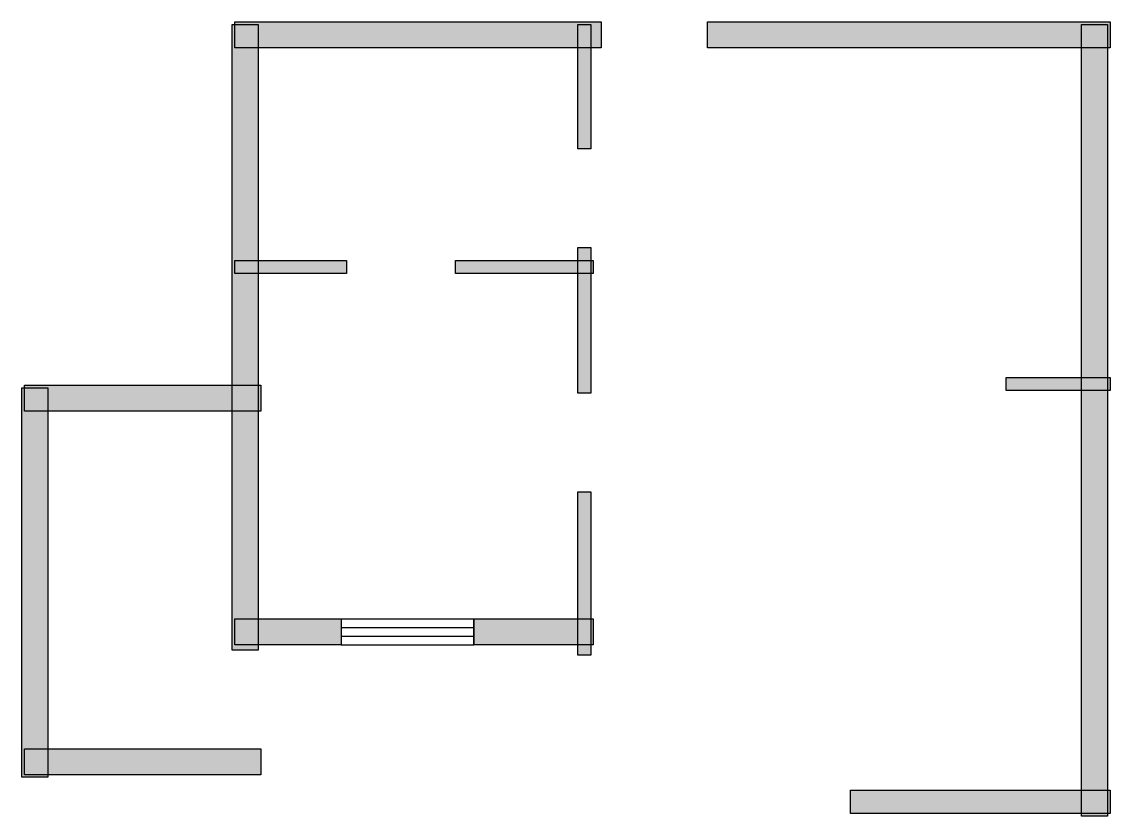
# Model space of a CAD drawing. Header units: centimetres. Extents: x 206 to 834, y 258 to 717.
import ezdxf

# ---------------------------------------------------------------- set-up
doc = ezdxf.new("R2010")
doc.units = ezdxf.units.CM
doc.layers.add('WALL', color=7, linetype='Continuous')
doc.layers.add('WINDOW', color=5, linetype='Continuous')

msp = doc.modelspace()

# ---------------------------------------------------------------- hatches: boundary and pattern name
at = {"layer": 'WALL'}
h = msp.add_hatch(color=256, dxfattribs=at)
h.dxf.hatch_style = 1
h.paths.add_polyline_path([(328.5, 717), (540, 717), (540, 702), (328.5, 702)])
h = msp.add_hatch(color=256, dxfattribs=at)
h.dxf.hatch_style = 1
h.paths.add_polyline_path([(601.5, 717), (834, 717), (834, 702), (601.5, 702)])
h = msp.add_hatch(color=256, dxfattribs=at)
h.dxf.hatch_style = 1
h.paths.add_polyline_path([(327, 715.5), (342, 715.5), (342, 354), (327, 354)])
h = msp.add_hatch(color=256, dxfattribs=at)
h.dxf.hatch_style = 1
h.paths.add_polyline_path([(526.5, 715.5), (534, 715.5), (534, 643.5), (526.5, 643.5)])
h = msp.add_hatch(color=256, dxfattribs=at)
h.dxf.hatch_style = 1
h.paths.add_polyline_path([(817.5, 715.5), (832.5, 715.5), (832.5, 258), (817.5, 258)])
h = msp.add_hatch(color=256, dxfattribs=at)
h.dxf.hatch_style = 1
h.paths.add_polyline_path([(526.5, 586.5), (534, 586.5), (534, 502.5), (526.5, 502.5)])
h = msp.add_hatch(color=256, dxfattribs=at)
h.dxf.hatch_style = 1
h.paths.add_polyline_path([(328.5, 579), (393, 579), (393, 571.5), (328.5, 571.5)])
h = msp.add_hatch(color=256, dxfattribs=at)
h.dxf.hatch_style = 1
h.paths.add_polyline_path([(456, 579), (535.5, 579), (535.5, 571.5), (456, 571.5)])
h = msp.add_hatch(color=256, dxfattribs=at)
h.dxf.hatch_style = 1
h.paths.add_polyline_path([(774, 511.5), (834, 511.5), (834, 504), (774, 504)])
h = msp.add_hatch(color=256, dxfattribs=at)
h.dxf.hatch_style = 1
h.paths.add_polyline_path([(205.5, 505.5), (220.5, 505.5), (220.5, 280.5), (205.5, 280.5)])
h = msp.add_hatch(color=256, dxfattribs=at)
h.dxf.hatch_style = 1
h.paths.add_polyline_path([(207, 507), (343.5, 507), (343.5, 492), (207, 492)])
h = msp.add_hatch(color=256, dxfattribs=at)
h.dxf.hatch_style = 1
h.paths.add_polyline_path([(526.5, 445.5), (534, 445.5), (534, 351), (526.5, 351)])
h = msp.add_hatch(color=256, dxfattribs=at)
h.dxf.hatch_style = 1
h.paths.add_polyline_path([(328.5, 372), (390, 372), (390, 357), (328.5, 357)])
h = msp.add_hatch(color=256, dxfattribs=at)
h.dxf.hatch_style = 1
h.paths.add_polyline_path([(466.5, 372), (535.5, 372), (535.5, 357), (466.5, 357)])
h = msp.add_hatch(color=256, dxfattribs=at)
h.dxf.hatch_style = 1
h.paths.add_polyline_path([(207, 297), (343.5, 297), (343.5, 282), (207, 282)])
h = msp.add_hatch(color=256, dxfattribs=at)
h.dxf.hatch_style = 1
h.paths.add_polyline_path([(684, 273), (834, 273), (834, 259.5), (684, 259.5)])

# ---------------------------------------------------------------- linework, layer by layer
for points in [[(328.5, 717), (540, 717), (540, 702), (328.5, 702)], [(601.5, 717), (834, 717), (834, 702), (601.5, 702)], [(327, 715.5), (342, 715.5), (342, 354), (327, 354)], [(526.5, 715.5), (534, 715.5), (534, 643.5), (526.5, 643.5)], [(817.5, 715.5), (832.5, 715.5), (832.5, 258), (817.5, 258)], [(526.5, 586.5), (534, 586.5), (534, 502.5), (526.5, 502.5)], [(328.5, 579), (393, 579), (393, 571.5), (328.5, 571.5)], [(456, 579), (535.5, 579), (535.5, 571.5), (456, 571.5)], [(774, 511.5), (834, 511.5), (834, 504), (774, 504)], [(205.5, 505.5), (220.5, 505.5), (220.5, 280.5), (205.5, 280.5)], [(207, 507), (343.5, 507), (343.5, 492), (207, 492)], [(526.5, 445.5), (534, 445.5), (534, 351), (526.5, 351)], [(328.5, 372), (390, 372), (390, 357), (328.5, 357)], [(466.5, 372), (535.5, 372), (535.5, 357), (466.5, 357)], [(207, 297), (343.5, 297), (343.5, 282), (207, 282)], [(684, 273), (834, 273), (834, 259.5), (684, 259.5)]]:
    msp.add_lwpolyline(points, close=True, dxfattribs=at)
at = {"layer": 'WINDOW'}
for p, q in [((390, 372), (466.5, 372)), ((390, 372), (390, 357)), ((466.5, 372), (466.5, 357)), ((390, 367), (466.5, 367)), ((390, 362), (466.5, 362)), ((390, 357), (466.5, 357))]:
    msp.add_line(p, q, dxfattribs=at)

doc.saveas('drawing.dxf')
